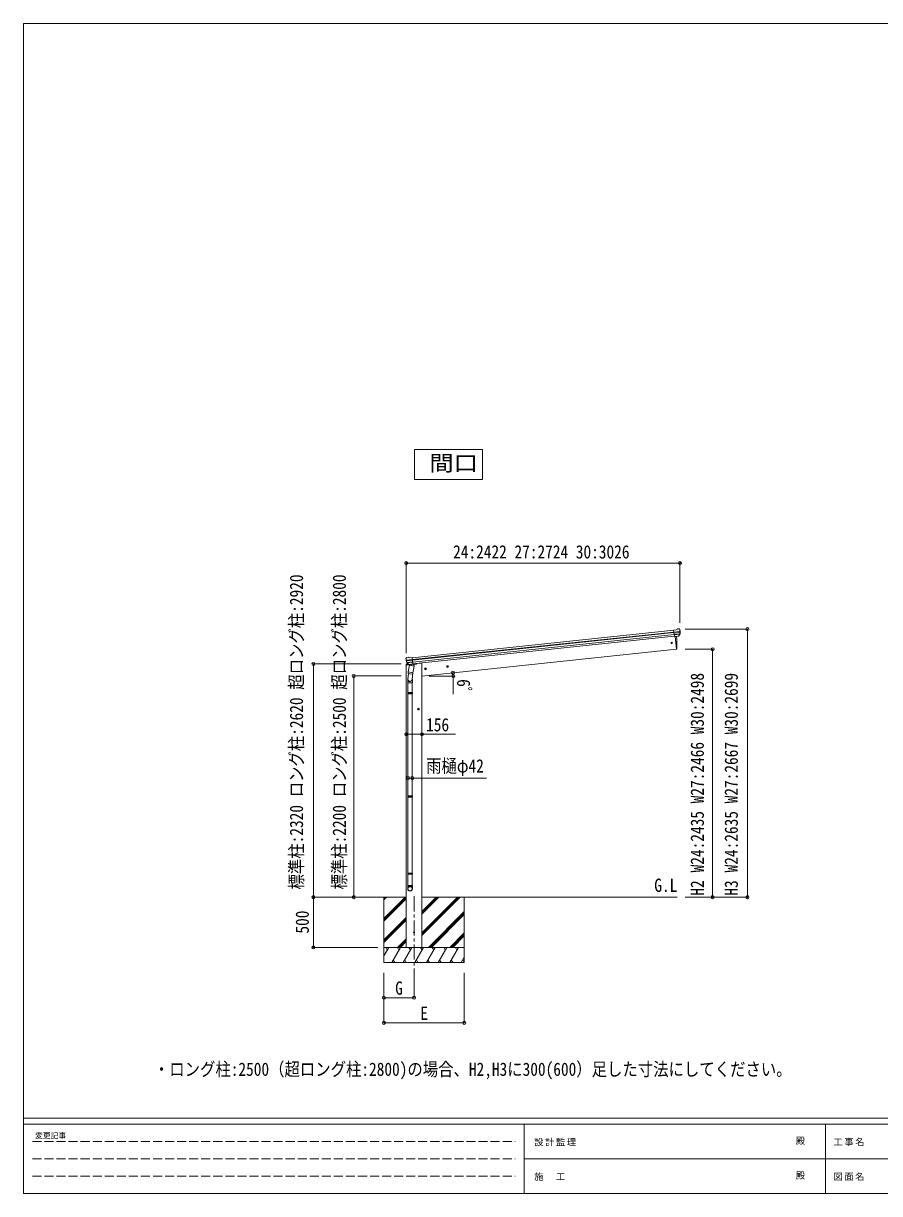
# Model space of a CAD drawing. Units: millimetres, scale not verified. Extents: x -14420 to 2444, y -5820 to 5820.
# Drawn here: x -14420 to -5898, y -5820 to 5820 of the extents above; entities that cross this region are included whole.
import ezdxf
from ezdxf.enums import TextEntityAlignment as Align

# ---------------------------------------------------------------- set-up
doc = ezdxf.new("R2010")
doc.units = ezdxf.units.MM
doc.header["$LTSCALE"] = 30
doc.header["$PDMODE"] = 32
doc.header["$PDSIZE"] = 30
doc.linetypes.add('CHAIN1', pattern=[8, 5, -1, 1, -1])
doc.linetypes.add('DASHED3', pattern=[4, 3, -1])
for name, color, linetype, lineweight in [('0-0_0', 7, 'Continuous', 9), ('0-1_本体', 5, 'CHAIN1', 9), ('0-3_ELV2', 4, 'Continuous', 9), ('0-6_OTH_LINE', 6, 'Continuous', 9), ('0-9_OUTLINE', 7, 'Continuous', 9), ('F-0_240', 7, 'Continuous', 9)]:
    doc.layers.add(name, color=color, linetype=linetype, lineweight=lineweight)
doc.layers.add('0-7_SHAPE', color=7, linetype='Continuous')
doc.styles.add('ＭＳ ゴシック', font='')
doc.styles.get('ＭＳ ゴシック').set_extended_font_data('MS Gothic')

msp = doc.modelspace()

# ---------------------------------------------------------------- linework, layer by layer
at = {"layer": '0-0_0'}
for p, q in [((-11060.79, -2871.4), (-10609.65, -2871.4)), ((-10831.9, -3082.63), (-10620.67, -2871.4)), ((-10831.9, -2898.78), (-10804.52, -2871.4)), ((-10831.9, -2884.64), (-10818.66, -2871.4)), ((-10831.9, -3096.77), (-10609.65, -2874.52)), ((-10831.9, -3110.91), (-10609.65, -2888.67)), ((-10454.15, -2871.4), (-7914.2, -2871.4)), ((-10454.15, -3253.66), (-10071.89, -2871.4)), ((-10454.15, -3225.38), (-10100.17, -2871.4)), ((-10454.15, -3239.52), (-10086.03, -2871.4)), ((-10454.15, -3041.53), (-10284.02, -2871.4)), ((-10454.15, -3027.39), (-10298.16, -2871.4)), ((-10454.15, -3013.25), (-10312.3, -2871.4)), ((-10031.9, -2871.4), (-10031.9, -3521.4)), ((-10388.04, -3371.4), (-10031.9, -3015.26)), ((-10831.9, -3294.76), (-10609.65, -3072.51)), ((-10831.9, -3308.9), (-10609.65, -3086.65)), ((-10831.9, -3323.05), (-10609.65, -3100.8)), ((-10373.9, -3371.4), (-10031.9, -3029.4)), ((-10359.76, -3371.4), (-10031.9, -3043.55)), ((-10175.91, -3371.4), (-10031.9, -3227.39)), ((-10161.77, -3371.4), (-10031.9, -3241.54)), ((-10147.62, -3371.4), (-10031.9, -3255.68)), ((-10031.9, -3371.4), (-10831.9, -3371.4)), ((-10831.9, -3455.23), (-10783.5, -3371.4)), ((-10798.5, -3397.38), (-10813.5, -3371.4)), ((-10754.63, -3521.4), (-10668.03, -3371.4)), ((-10683.03, -3397.38), (-10698.03, -3371.4)), ((-10696.41, -3371.4), (-10609.65, -3284.64)), ((-10682.27, -3371.4), (-10609.65, -3298.79)), ((-10668.12, -3371.4), (-10609.65, -3312.93)), ((-10639.16, -3521.4), (-10552.56, -3371.4)), ((-10567.56, -3397.38), (-10582.56, -3371.4)), ((-10523.69, -3521.4), (-10437.09, -3371.4)), ((-10452.09, -3397.38), (-10467.09, -3371.4)), ((-10408.22, -3521.4), (-10321.62, -3371.4)), ((-10336.62, -3397.38), (-10351.62, -3371.4)), ((-10292.75, -3521.4), (-10206.15, -3371.4)), ((-10236.15, -3371.4), (-10221.15, -3397.38)), ((-10177.28, -3521.4), (-10090.68, -3371.4)), ((-10105.68, -3397.38), (-10120.68, -3371.4)), ((-10061.81, -3521.4), (-10031.9, -3469.59)), ((-10739.64, -3495.42), (-10724.64, -3521.4)), ((-10624.16, -3495.42), (-10609.16, -3521.4)), ((-10508.69, -3495.42), (-10493.7, -3521.4)), ((-10393.22, -3495.42), (-10378.23, -3521.4)), ((-10277.75, -3495.42), (-10262.76, -3521.4)), ((-10162.28, -3495.42), (-10147.29, -3521.4)), ((-10046.81, -3495.42), (-10031.9, -3521.25))]:
    msp.add_line(p, q, dxfattribs=at)
msp.add_lwpolyline([(-10831.9, -2871.4), (-10831.9, -3521.4), (-10031.9, -3521.4)], dxfattribs=at)
at = {"layer": '0-1_本体'}
msp.add_line((-10531.9, -2862.41), (-10531.9, -3621.62), dxfattribs=at)
at = {"layer": '0-3_ELV2'}
for p, q in [((-10549.74, -489.4), (-7947.99, -215.94)), ((-7921.68, -211.16), (-7948.2, -213.95)), ((-7941.42, -278.5), (-7948.2, -213.95)), ((-7946.04, -234.48), (-7886.31, -228.2)), ((-7921.68, -211.16), (-7910.08, -204.19)), ((-7908.85, -203.78), (-7895.36, -202.37)), ((-7891.7, -203.45), (-7891.7, -203.45)), ((-7891.7, -203.45), (-7886.52, -207.65)), ((-7885.13, -211.35), (-7885.44, -209.5)), ((-10547.76, -508.29), (-7946.01, -234.84)), ((-10547.33, -512.47), (-7945.57, -239.02)), ((-10545.23, -532.33), (-7943.48, -258.88)), ((-7941.72, -275.61), (-10543.47, -549.07)), ((-7885.83, -234.07), (-7945.43, -240.34)), ((-7886.66, -250.83), (-7943.7, -256.82)), ((-7888.05, -255.49), (-7943.23, -261.29)), ((-7898.06, -273.72), (-7941.44, -278.28)), ((-7941.42, -278.5), (-7931.47, -277.46)), ((-7934.54, -277.78), (-7921.15, -405.17)), ((-7931.47, -277.46), (-7931.2, -277.52)), ((-7931.2, -277.52), (-7905.87, -274.86)), ((-7905.87, -274.86), (-7905.61, -274.74)), ((-7905.61, -274.74), (-7897.92, -273.93)), ((-7896.61, -272.07), (-7887.16, -253.76)), ((-7895.56, -272.49), (-7885.44, -254.23)), ((-7921.15, -405.17), (-10454.65, -671.45)), ((-7921.15, -405.17), (-7919.09, -404.88)), ((-10611.9, -556.56), (-10612.8, -563.39)), ((-10612.8, -563.39), (-10579.07, -559.85)), ((-10612.19, -497.97), (-10612.27, -496.1)), ((-10610.9, -493.2), (-10611.6, -494.07)), ((-10607.4, -488.89), (-10610.9, -493.2)), ((-10609.65, -3371.4), (-10609.65, -563.06)), ((-10592.39, -552.2), (-10609.24, -553.97)), ((-10547.79, -507.94), (-10607.53, -514.22)), ((-10607.4, -488.89), (-10607.4, -488.88)), ((-10606.78, -520.06), (-10547.18, -513.79)), ((-10604.05, -487.06), (-10604.04, -487.06)), ((-10589.27, -555.61), (-10602.97, -539.86)), ((-10602.48, -536.27), (-10545.45, -530.28)), ((-10588.33, -554.98), (-10601.38, -539.04)), ((-10600.15, -540.54), (-10544.98, -534.74)), ((-10578.97, -555.72), (-10586.66, -556.53)), ((-10586.57, -556.29), (-10543.19, -551.73)), ((-10585.82, -556.53), (-10584.25, -556.37)), ((-10584.25, -556.37), (-10546.71, -552.42)), ((-10578.7, -555.79), (-10578.97, -555.72)), ((-10553.37, -553.12), (-10578.7, -555.79)), ((-10576.47, -490.19), (-10549.95, -487.41)), ((-10553.11, -553.01), (-10553.37, -553.12)), ((-10543.17, -551.96), (-10553.11, -553.01)), ((-10543.17, -551.96), (-10549.95, -487.41)), ((-10546.71, -552.42), (-10545.15, -552.26)), ((-10539.05, -555.64), (-10509.78, -552.57)), ((-10504.92, -545.02), (-10505.35, -548.25)), ((-10454.15, -3371.4), (-10454.15, -542.4)), ((-10199.92, -569.77), (-10206, -574.18)), ((-10206, -574.18), (-10205.21, -581.64)), ((-10205.21, -581.64), (-10198.36, -584.69)), ((-10193.07, -572.82), (-10199.92, -569.77)), ((-10418.72, -592.76), (-10424.79, -597.17)), ((-10424.79, -597.17), (-10424.01, -604.64)), ((-10424.01, -604.64), (-10417.15, -607.69)), ((-10411.86, -595.81), (-10418.72, -592.76)), ((-10488.15, -993.45), (-10494.65, -997.2)), ((-10494.65, -997.2), (-10494.65, -1004.71)), ((-10494.65, -1004.71), (-10488.15, -1008.46)), ((-10481.65, -997.2), (-10488.15, -993.45))]:
    msp.add_line(p, q, dxfattribs=at)
for points in [[(-10590.56, -485.64), (-10590.56, -485.64), (-10604.04, -487.06)], [(-10576.47, -490.19), (-10589.27, -485.79), (-10589.27, -485.79)], [(-10454.15, -542.4), (-10474.15, -542.4), (-10505.01, -545.64)], [(-10198.36, -584.69), (-10192.28, -580.28), (-10193.07, -572.82)], [(-10417.15, -607.69), (-10411.08, -603.28), (-10411.86, -595.81)], [(-10488.15, -1008.46), (-10481.65, -1004.71), (-10481.65, -997.2)]]:
    msp.add_lwpolyline(points, dxfattribs=at)
for centre, radius in [((-7967.94, -342.62), 6.5), ((-10199.14, -577.23), 8.5), ((-10199.14, -577.23), 7.7), ((-10199.14, -577.23), 6.5), ((-10417.93, -600.23), 8.5), ((-10417.93, -600.23), 7.7), ((-10417.93, -600.23), 6.5), ((-10488.15, -1000.95), 8.5), ((-10488.15, -1000.95), 7.7), ((-10488.15, -1000.95), 6.5), ((-10531.9, -3221.4), 4.5)]:
    msp.add_circle(centre, radius, dxfattribs=at)
for centre, radius, start, end in [((-7908.54, -206.77), 3, 96.02369, 120.97631), ((-7894.84, -207.34), 5, 51.04426, 95.95574), ((-8078.69, -233), 192.44, 1.4271, 6.57578), ((-7841.03, -226.09), 45.32, 182.67122, 185.64518), ((-8086.02, -232.46), 202, 354.13916, 6), ((-8815.75, -364.96), 900, 357.63919, 5.64987), ((-7898.18, -271.04), 2.99, 285.2717, 331.00739), ((-7889.83, -252.39), 3, 332.69111, 354.20009), ((-8086.02, -232.46), 200.2, 354.20009, 359.53883), ((-7885.64, -235.41), 1.35, 95.1605, 97.91927), ((-7883.03, -233.85), 2.74, 179.02151, 184.43412), ((-7888.06, -252.78), 3, 331, 354.13916), ((-7919.51, -401.91), 3, 278, 357.63919), ((-10411.29, -476.86), 202, 186, 197.86084), ((-10608.92, -556.95), 3, 96, 172.5), ((-10418.36, -478.91), 192.44, 185.42422, 190.5729), ((-10652.25, -521.56), 45.32, 6.35482, 9.32878), ((-10603.52, -492.03), 5, 96.04426, 140.95574), ((-10609.56, -520.42), 2.74, 7.56588, 12.97849), ((-10606.69, -521.4), 1.35, 94.08073, 96.8395), ((-10411.29, -476.86), 200.2, 192.46117, 197.79991), ((-10600.7, -537.89), 3, 197.86084, 221), ((-10599.06, -537.14), 3, 197.79991, 219.30889), ((-10590.24, -488.63), 3, 71.02369, 95.97631), ((-10587.01, -553.65), 2.99, 220.99261, 266.7283), ((-10585.87, -556.04), 0.5, 240.73754, 276), ((-10545.2, -551.76), 0.5, 276, 311.26246), ((-10510.3, -547.59), 5, 276, 352.5)]:
    msp.add_arc(centre, radius, start, end, dxfattribs=at)
for centre, major_axis, ratio, start_param, end_param in [((-7887.39, -210.95), (-0.87, 5.91), 0.020485, 0.67143203, 1.56913061), ((-7892.78, -206.43), (5.88, -1.31), 0.24881, 0.46058498, 0.46410383), ((-7888.41, -209.98), (-2.34, 1.9), 0.995767, 3.98597162, 4.71238898), ((-8083.72, -254.41), (-20.92, 199.05), 0.994373, 4.71137894, 4.7277536), ((-7898.38, -270.74), (-0.11, 3), 0.642905, 3.24593831, 4.20392797), ((-7898.24, -270.95), (1.66, -2.51), 0.997631, 5.80419048, 5.89294842), ((-7898.31, -270.84), (3.53, -2.11), 0.650902, 5.25614477, 5.32895537), ((-7895.94, -270.49), (1.08, 3.13), 0.040856, 2.11350352, 2.14162489), ((-10609.27, -495.95), (1.9, 2.34), 0.995767, 1.57079633, 2.29721369), ((-10605.72, -491.57), (-5.48, -2.51), 0.24881, 5.81908147, 5.82260033), ((-10610.06, -497.11), (-0.38, 5.97), 0.020485, 4.7140547, 5.61175327), ((-10408.99, -498.8), (-20.92, 199.05), 0.994373, 1.55543171, 1.57180637), ((-10589.31, -553.57), (-1.71, 2.84), 0.040856, 4.14156042, 4.16968179), ((-10586.88, -553.32), (-0.51, 2.96), 0.642905, 2.07925734, 3.03724699), ((-10586.92, -553.42), (-3.02, -2.79), 0.650902, 0.95422993, 1.02704053), ((-10586.97, -553.54), (-1.1, -2.8), 0.997631, 0.39023689, 0.47899483), ((-10408.99, -498.8), (-20.92, 199.05), 0.994373, 4.71137894, 4.7277536)]:
    msp.add_ellipse(centre, major_axis=major_axis, ratio=ratio, start_param=start_param, end_param=end_param, dxfattribs=at)
at = {"layer": '0-6_OTH_LINE'}
for p, q in [((-10609.65, 451.92), (-10609.65, -445.42)), ((-10609.65, 451.92), (-7886.1, 451.92)), ((-7886.1, 451.92), (-7886.1, -141.53)), ((-7214.28, -204.35), (-7835.27, -204.35)), ((-7214.28, -204.35), (-7214.28, -2871.4)), ((-7560.43, -405.17), (-7835.27, -405.17)), ((-7560.43, -405.17), (-7560.43, -2871.4)), ((-11533.6, -551.91), (-10660.15, -551.91)), ((-11533.6, -2871.4), (-11533.6, -551.91)), ((-11132.9, -671.4), (-10660.15, -671.4)), ((-11132.9, -2871.4), (-11132.9, -671.4)), ((-10454.15, -1250.95), (-10609.65, -1250.95)), ((-10550.49, -1686.24), (-10592.49, -1686.24)), ((-11533.6, -2871.4), (-10891.51, -2871.4)), ((-11533.6, -3371.4), (-11533.6, -2871.4)), ((-11132.9, -2871.4), (-10891.51, -2871.4)), ((-7214.28, -2871.4), (-7835.27, -2871.4)), ((-7560.43, -2871.4), (-7835.27, -2871.4)), ((-11533.6, -3371.4), (-10891.51, -3371.4)), ((-10831.9, -4121.4), (-10831.9, -3622.4)), ((-10831.9, -3871.4), (-10831.9, -3622.4)), ((-10531.9, -3871.4), (-10531.9, -3622.4)), ((-10031.9, -4121.4), (-10031.9, -3622.4)), ((-10831.9, -3871.4), (-10531.9, -3871.4)), ((-10831.9, -4121.4), (-10031.9, -4121.4))]:
    msp.add_line(p, q, dxfattribs=at)
at = {"layer": '0-6_OTH_LINE', "lineweight": 18}
for p, q in [((-10142.5, -671.45), (-10380.29, -671.45)), ((-10142.5, -671.45), (-10142.5, -852.95)), ((-10454.15, -1250.95), (-10118.56, -1250.95)), ((-10550.49, -1686.24), (-9811.25, -1686.24))]:
    msp.add_line(p, q, dxfattribs=at)
at = {"layer": '0-6_OTH_LINE', "color": 3}
msp.add_lwpolyline([(-10527.32, 1582.73), (-9850.91, 1582.73), (-9850.91, 1283.23), (-10527.32, 1283.23)], close=True, dxfattribs=at)
at = {"layer": '0-6_OTH_LINE'}
msp.add_arc((-10380.29, -671.45), 237.79, 0, 7.8733, dxfattribs=at)
for p in [(-10609.65, 451.92), (-7886.1, 451.92), (-7214.28, -204.35), (-7560.43, -405.17), (-11533.6, -551.91), (-11132.9, -671.4), (-10144.74, -638.88), (-10142.5, -671.45), (-10609.65, -1250.95), (-10454.15, -1250.95), (-10592.49, -1686.24), (-10550.49, -1686.24), (-11533.6, -2871.4), (-11132.9, -2871.4), (-7560.43, -2871.4), (-7214.28, -2871.4), (-11533.6, -3371.4), (-10831.9, -3871.4), (-10531.9, -3871.4), (-10831.9, -4121.4), (-10031.9, -4121.4)]:
    msp.add_point(p, dxfattribs=at)
at = {"layer": '0-9_OUTLINE'}
for p, q in [((-10575.83, -564.9), (-10589.19, -630.55)), ((-10585.82, -556.53), (-10545.15, -552.26)), ((-10582.46, -556.84), (-10582.61, -557.56)), ((-10581.99, -558.69), (-10557.24, -568.44)), ((-10530.95, -574.03), (-10575.83, -564.9)), ((-10573.66, -561.98), (-10574.32, -565.21)), ((-10552.85, -553.46), (-10555.77, -567.81)), ((-10544.31, -639.68), (-10530.95, -574.03)), ((-10543.33, -550.38), (-10542.41, -550.57)), ((-10542.41, -550.57), (-10531.2, -567.49)), ((-10531.2, -567.49), (-10532.47, -573.72)), ((-10586.78, -645.84), (-10592.34, -701.56)), ((-10591.67, -642.8), (-10589.18, -630.56)), ((-10591.46, -644.2), (-10591.46, -644.2)), ((-10590.12, -645.16), (-10549.16, -653.49)), ((-10544.31, -639.68), (-10589.19, -630.55)), ((-10543.88, -637.55), (-10550.53, -705.29)), ((-10544.32, -639.68), (-10546.86, -652.15)), ((-10594.49, -738.72), (-10594.49, -704.37)), ((-10548.49, -738.72), (-10594.49, -738.72)), ((-10592.49, -738.72), (-10592.49, -835.47)), ((-10550.49, -738.72), (-10550.49, -835.47)), ((-10548.49, -704.07), (-10548.49, -738.72)), ((-10594.49, -837.47), (-10593.49, -835.47)), ((-10548.49, -837.47), (-10594.49, -837.47)), ((-10548.49, -845.47), (-10594.49, -845.47)), ((-10549.49, -835.47), (-10593.49, -835.47)), ((-10549.49, -847.47), (-10593.49, -847.47)), ((-10592.49, -847.47), (-10592.49, -1864.16)), ((-10550.49, -847.47), (-10550.49, -1864.16)), ((-10548.49, -837.47), (-10549.49, -835.47)), ((-10548.49, -845.47), (-10549.49, -847.47)), ((-10548.49, -837.47), (-10548.49, -845.47)), ((-10594.49, -1866.16), (-10593.49, -1864.16)), ((-10548.49, -1866.16), (-10594.49, -1866.16)), ((-10548.49, -1874.16), (-10594.49, -1874.16)), ((-10549.49, -1864.16), (-10593.49, -1864.16)), ((-10549.49, -1876.16), (-10593.49, -1876.16)), ((-10592.49, -1876.16), (-10592.49, -2631.84)), ((-10550.49, -1876.16), (-10550.49, -2631.84)), ((-10548.49, -1866.16), (-10549.49, -1864.16)), ((-10548.49, -1874.16), (-10549.49, -1876.16)), ((-10548.49, -1866.16), (-10548.49, -1874.16)), ((-10594.49, -2633.84), (-10593.49, -2631.84)), ((-10548.49, -2633.84), (-10594.49, -2633.84)), ((-10548.49, -2641.84), (-10594.49, -2641.84)), ((-10549.49, -2631.84), (-10593.49, -2631.84)), ((-10549.49, -2643.84), (-10593.49, -2643.84)), ((-10592.49, -2643.84), (-10592.49, -2753.84)), ((-10550.49, -2643.84), (-10550.49, -2753.84)), ((-10548.49, -2633.84), (-10549.49, -2631.84)), ((-10548.49, -2641.84), (-10549.49, -2643.84)), ((-10548.49, -2633.84), (-10548.49, -2641.84)), ((-10594.49, -2787.99), (-10594.49, -2753.84)), ((-10548.49, -2753.84), (-10594.49, -2753.84)), ((-10548.49, -2787.99), (-10548.49, -2753.84))]:
    msp.add_line(p, q, dxfattribs=at)
for points in [[(-10594.49, -837.47), (-10594.49, -845.47), (-10593.49, -847.47)], [(-10594.49, -1866.16), (-10594.49, -1874.16), (-10593.49, -1876.16)], [(-10594.49, -2633.84), (-10594.49, -2641.84), (-10593.49, -2643.84)]]:
    msp.add_lwpolyline(points, dxfattribs=at)
for centre, radius, start, end in [((-10585.87, -556.04), 0.5, 240.73754, 276), ((-10582.95, -556.74), 0.5, 348.5, 96), ((-10581.63, -557.76), 1, 168.5, 248.5), ((-10556.77, -567.53), 1.03, 242.53897, 344.46569), ((-10552.27, -553.62), 0.604, 93.09842, 164.70595), ((-10545.2, -551.76), 0.5, 276, 311.26246), ((-10589.77, -643.23), 1.95, 167.54017, 209.97766), ((-10589.72, -643.2), 2, 209.90962, 258.5), ((-10548.76, -651.53), 2, 258.5, 341.96843), ((-10564.49, -704.37), 30, 177.45142, 180)]:
    msp.add_arc(centre, radius, start, end, dxfattribs=at)
for centre, major_axis, ratio, start_param, end_param in [((-10571.49, -704.07), (23, 0), 0.996195, 2.62193603, 6.60747969), ((-10571.49, -704.07), (21, 0), 0.996195, 3.02154981, 6.2247991), ((-10571.49, -2786.24), (-23, 0), 0.996195, 3.14159265, 6.28318531), ((-10571.49, -2787.99), (-23, 0), 0.996195, 3.14159265, 6.28318531), ((-10571.49, -2787.99), (0, -23.43), 0.981806, 4.71238898, 7.85398163)]:
    msp.add_ellipse(centre, major_axis=major_axis, ratio=ratio, start_param=start_param, end_param=end_param, dxfattribs=at)
msp.add_ellipse((-10571.49, -2787.99), major_axis=(21, 0), ratio=0.996195, dxfattribs=at)
at = {"layer": 'F-0_240', "color": 5}
for p, q in [((-14419.99, 5820), (-14419.99, -5820)), ((-14419.99, 5820), (2020.01, 5820)), ((-14419.99, -5070), (2020.01, -5070)), ((-14419.99, -5130), (-646.75, -5130)), ((-9436.75, -5130), (-9436.75, -5820)), ((-6436.75, -5130), (-6436.75, -5820)), ((-9436.75, -5475), (-3286.75, -5475)), ((-14419.99, -5820), (2020.01, -5820))]:
    msp.add_line(p, q, dxfattribs=at)
at = {"layer": 'F-0_240', "color": 4, "linetype": 'DASHED3'}
for p, q in [((-14329.99, -5302.5), (-9526.75, -5302.5)), ((-14329.99, -5475), (-9526.75, -5475)), ((-14329.99, -5647.5), (-9526.75, -5647.5))]:
    msp.add_line(p, q, dxfattribs=at)

# ---------------------------------------------------------------- texts
at = {"layer": '0-6_OTH_LINE', "color": 2, "style": 'ＭＳ ゴシック', "width": 1.15}
msp.add_text('間口', height=154, dxfattribs=at).set_placement((-10378.83, 1322.35), align=Align.BOTTOM_LEFT)
at = {"layer": '0-6_OTH_LINE', "color": 7, "style": 'ＭＳ ゴシック', "width": 0.85}
for s, p in [('24:2422 27:2724 30:3026', (-10143.2, 457.92)), ('156', (-10412.05, -1261.72)), ('雨樋φ42', (-10412.05, -1671.07)), ('G', (-10719.4, -3881.4)), ('E', (-10469.4, -4131.4)), ('・ロング柱:2500（超ロング柱:2800)の場合、H2,H3に300(600）足した寸法にしてください。', (-13121.39, -4688.26))]:
    msp.add_text(s, height=132, dxfattribs=at).set_placement(p, align=Align.BOTTOM_LEFT)
for s, rotation, p in [('標準柱:2320 ロング柱:2620 超ロング柱:2920', 90, (-11597.32, -2795.35)), ('標準柱:2200 ロング柱:2500 超ロング柱:2800', 90, (-11170.78, -2795.35)), ('W24:2435 W27:2466 W30:2498', 90, (-7608.13, -2625.28)), ('W24:2635 W27:2667 W30:2699', 90, (-7269.93, -2625.28)), ('6ﾟ', 270, (-10142.95, -702.98)), ('H2', 90, (-7608.13, -2855.98)), ('H3', 90, (-7269.93, -2855.98)), ('500', 90, (-11539.6, -3233.9))]:
    msp.add_text(s, height=132, rotation=rotation, dxfattribs=at).set_placement(p, align=Align.BOTTOM_LEFT)
at = {"layer": '0-7_SHAPE', "style": 'ＭＳ ゴシック', "width": 0.85}
msp.add_text('G.L', height=132, dxfattribs=at).set_placement((-8141.16, -2858.6), align=Align.BOTTOM_LEFT)
at = {"layer": 'F-0_240', "style": 'ＭＳ ゴシック'}
for s, height, p in [('変更記事', 54.99, (-14302.76, -5287.5)), ('殿', 65.98, (-6732.46, -5347.5)), ('殿', 65.98, (-6732.46, -5692.5))]:
    msp.add_text(s, height=height, dxfattribs=at).set_placement(p, align=Align.BOTTOM_LEFT)
at = {"layer": 'F-0_240', "char_height": 65.98, "attachment_point": 7, "style": 'ＭＳ ゴシック'}
for s, insert in [('\\T1.17;設計監理', (-9335.42, -5347.5)), ('\\T1.17;工事名', (-6357.64, -5347.5)), ('\\T1.17;施\u3000工', (-9335.42, -5692.5)), ('\\T1.17;図面名', (-6357.64, -5692.5))]:
    msp.add_mtext(s, dxfattribs=dict(at, insert=insert))

doc.saveas('drawing.dxf')
